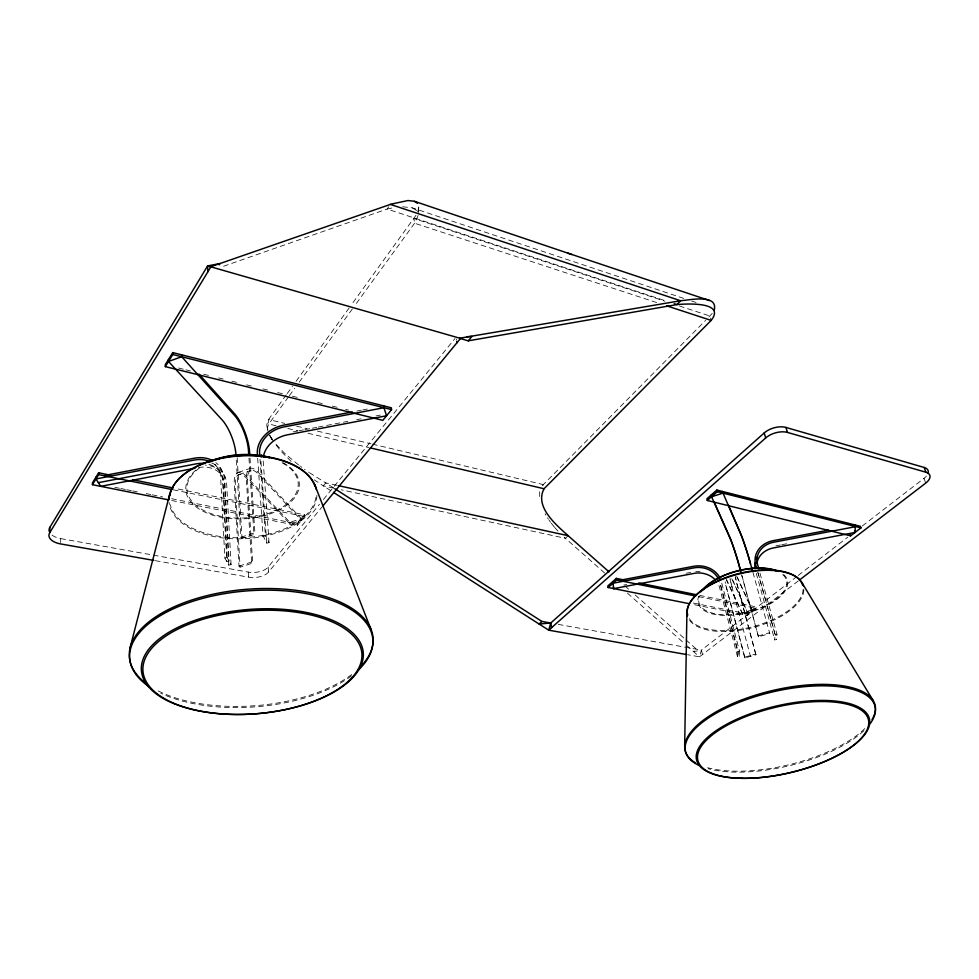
<?xml version="1.0" encoding="UTF-8"?>
<svg xmlns="http://www.w3.org/2000/svg" width="979" height="979" viewBox="0 0 979 979"><rect width="100%" height="100%" fill="white"/><g stroke="black" fill="none" stroke-linecap="round" stroke-linejoin="round"><path stroke-width="0.73" stroke-dasharray="4.89 3.67" d="M60.637 542.599L60.71 538.597A16.741 8.872 0.7 0 1 51.826 534.938M721.768 583.154L739.488 651.084L739.365 656.26L737.493 656.603L737.603 651.439L719.553 582.028M417.739 211.758L418.767 207.56L418.155 204.33M759.985 573.156L776.971 634.208L776.604 639.556L774.695 639.923L775.062 634.576L757.722 572.054M418.241 212.737L418.596 209.286M418.437 210.889L418.755 207.793M418.106 215.49L414.961 222.735L354.667 305.766M539.662 491.678L539.698 499.327M796.979 576.386L701.417 650.129L699.459 656.823L687.515 654.706M415.953 215.319L351.412 304.812M388.773 206.728L387.146 209.041L221.266 267.071M286.272 394.843L267.72 420.689L266.741 425.29L267.757 430.821M287.165 393.619L292.513 386.216M296.086 381.284L350.519 306.048M288.45 396.936L268.515 424.421L267.573 427.309L267.891 430.797M289.343 395.7L294.716 388.308M299.195 382.153L353.762 307.002M542.195 485.768L705.602 320.366M712.235 313.378L706.667 319.276M171.68 500.489L297.261 525.527L297.114 523.802L304.445 514.77L174.703 488.301M297.261 525.527L304.591 516.508L304.445 514.77M60.71 538.597L248.262 572.079A15.223 7.979 -3.9 0 0 268.173 567.037L319.484 504.271M323.364 499.535L455.027 338.489M155.343 560.673L248.568 577.145A15.248 7.954 -3.9 0 0 268.527 572.091L321.932 507.085M568.126 535.684L565.372 538.291L341.267 489.794M693.23 603.027L747.173 613.821L756.118 606.907L756.534 608.4L747.564 615.314L692.104 604.251M798.191 575.456L847.79 537.177M862.303 525.98L924.005 478.364A15.052 7.379 -18.6 0 0 926.44 476.075M798.326 580.902L699.459 656.823L685.594 644.561M238.166 472.441L250.171 468.39M238.913 474.546L250.918 470.495M240.895 537.287L253.867 533.041L254.993 534.167L242.033 538.401L240.895 537.287L236.147 457.964M240.1 567.159L238.986 566.107L234.262 485.009A27.853 10.023 70.8 0 1 246.121 476.112L289.943 522.358L301.287 518.65L301.434 520.387L290.09 524.095L246.231 477.899A25.625 9.215 70.8 0 0 235.352 486.122L240.1 567.159L252.692 563.096L247.491 482.047A25.674 9.019 70.8 0 1 258.126 473.909L301.434 520.387M238.986 566.107L251.591 562.032L252.692 563.096M726.149 578.785L742.229 612.83L752.276 609.88L752.68 611.373L742.62 614.322L726.553 580.314M758.125 636.032L769.433 632.752L769.788 633.548L758.492 636.827L741.58 574.82M744.603 657.203L755.617 654.021L755.984 654.78L744.97 657.949L744.603 657.203L726.504 588.22A22.896 1.799 72.9 0 1 724.937 581.685M391.82 208.05L387.146 209.041L666.124 301.03M356.87 411.058L361.337 410.189M362.83 409.907L367.309 409.051M293.076 431.898L297.506 431.041M298.987 430.76L303.429 429.903M304.91 429.622L310.832 428.484M312.313 428.202L316.755 427.346M318.236 427.064L341.916 422.5M343.396 422.218L347.826 421.362M356.711 419.661L361.153 418.804M375.948 415.953L380.39 415.108M263.033 535.721L265.382 535.268L269.054 542.672L266.729 543.112L263.033 535.721L257.453 455.113M224.864 558.018L227.177 557.577L231.093 564.687L228.792 565.128L224.864 558.018L220.581 476.345A26.629 20.743 -25.3 0 0 212.333 462.798M775.906 545.817L780.349 544.973M781.829 544.691L787.765 543.565M623.782 585.087L626.756 584.524M686.242 573.241L690.697 572.397M775.062 634.576L776.971 634.208M737.603 651.439L739.488 651.084M702.494 654.498L701.417 650.129L693.548 651.598L696.571 649.261L685.202 639.201M402.626 206.765L412.183 207.817L684.529 298.656M558.25 624.382L701.417 650.129M114.861 487.346L119.34 488.24M120.833 488.533L125.312 489.427M126.805 489.733L131.296 490.626M132.789 490.932L137.268 491.825M146.226 493.612L150.705 494.517M152.21 494.811L162.661 496.904M171.631 498.69L297.114 523.802M699.63 595.379L756.118 606.907M173.271 489.806L304.591 516.508M698.529 596.615L756.534 608.4M333.802 488.178L323.339 485.914L314.345 479.894M336.825 485.315L325.774 482.904L309.902 473.004M276.09 425.755L268.772 424.029L268.43 419.514L284.767 423.381M287.802 428.508L297.91 430.882M307.993 433.256L368.716 447.525M296.649 426.195L307.051 428.655M317.441 431.115L370.919 443.781M372.412 444.136L543.235 484.568L544.043 488.754M178.57 368.006L184.48 369.475M185.961 369.842L190.403 370.943M203.705 374.235L209.616 375.703M218.488 377.894L224.399 379.362M231.79 381.186L239.194 383.022M246.586 384.857L253.977 386.681M262.849 388.883L268.76 390.34M277.632 392.542L283.543 394.011M292.415 396.201L298.326 397.67M317.551 402.43L323.462 403.886M332.334 406.089L338.244 407.558M345.636 409.381L348.597 410.115M656.652 302.548L414.606 223.236L413.872 218.476L664.912 301.189M679.426 305.974L709.897 316.009L711.17 320.414M691.749 301.055L696.081 302.499M412.453 207.903L416.662 210.522M333.496 487.848L325.774 482.904L323.339 485.914L332.236 491.605M308.532 472.074L309.217 472.539M304.457 469.247L305.13 469.724M301.14 466.848L301.801 467.338M299.831 465.882L300.48 466.371M298.522 464.903L284.767 453.461L274.94 443.132M604.643 573.009L564.173 537.214M627.429 593.139L684.456 643.558M624.957 585.931L629.509 589.958M635.187 594.987L684.064 638.198M291.155 461.403L281.695 451.943L274.279 442.863M557.993 531.144L554.677 527.436M301.287 518.65L258.003 472.123A27.901 9.814 70.8 0 0 246.427 480.934L251.591 562.032M554.322 527.008L550.896 522.713M550.565 522.272L549.929 521.379M549.611 520.938L548.986 520.045M271.991 439.192L270.926 437.564M548.375 519.151L547.494 517.818M270.681 437.111L271.403 438.298L269.298 434.529L273.092 440.88M271.966 439.436L269.739 435.508M270.706 437.185L269.861 435.692M545.854 515.138L545.095 513.791M218.378 468.868L222.209 476.381M220.41 467.791L225.219 477.275M750.11 655.612L750.477 656.371L731.839 586.617A22.921 1.713 72.8 0 1 729.979 578.736M731.79 578.748L747.65 612.854L732.011 578.577M737.236 577.01L752.276 609.88M752.68 611.373L737.028 577.182A21.097 1.505 72.8 0 0 736.673 576.423M924.005 478.364L925.718 483.1M758.125 572.972L776.604 639.556M756.277 573.315L774.695 639.923M752.949 572.372L769.788 633.548M741.96 575.652L758.492 636.827M747.173 613.821L747.564 615.314M755.984 654.78L737.566 585.834A21.097 1.505 72.8 0 1 735.486 576.558M755.617 654.021L737.187 585.026A22.933 1.64 72.8 0 1 735.302 577.145M742.229 612.83L742.62 614.322M268.062 431.237L267.487 429.047L267.695 429.891M744.97 657.949L726.883 589.015A21.073 1.652 72.9 0 1 725.206 581.759M739.365 656.26L721.376 587.143A23.312 20.253 -0.1 0 0 720.067 583.619M737.493 656.603L719.553 587.486A21.452 18.625 -0.1 0 0 718.353 584.255M456.287 339.015L456.459 340.043M289.943 522.358L290.09 524.095M269.054 542.672L263.192 460.925A26.617 21.048 -21.5 0 1 263.167 458.992M266.729 543.112L260.952 461.366A28.929 22.872 -21.5 0 1 260.916 459.261M268.173 567.037L268.527 572.091M260.035 459.237L265.382 535.268M249.975 457.952L254.993 534.167M248.972 458.294L253.867 533.041M248.262 572.079L248.568 577.145M237.163 457.621L242.033 538.401M231.093 564.687L226.626 483.406A28.721 22.456 -25.4 0 0 205.566 465.245M228.792 565.128L224.411 483.834A26.421 20.657 -25.4 0 0 198.064 467.632M227.177 557.577L222.808 475.916A28.942 22.554 -25.3 0 0 215.845 462.59M208.857 464.254A26.519 20.706 -25.3 0 1 222.502 480.102L226.834 561.591L229.135 561.151L224.729 479.673A28.832 22.505 -25.3 0 0 211.219 462.871M351.632 674.58A122.228 58.348 -4.5 0 1 155.331 689.412M316.89 495.362A74.037 41.448 -3.1 0 1 244.432 538.707A74.037 41.448 -3.1 0 1 169.122 502.533M282.968 462.675A56.831 32.16 -3 0 1 284.913 506.632A56.831 32.16 -3 0 1 207.511 513.29A56.831 32.16 -3 0 1 195.739 470.165M315.923 497.503A73.388 41.118 -3.1 0 1 244.432 537.606A73.388 41.118 -3.1 0 1 170.236 504.613M351.485 675.84A121.934 58.116 -4.5 0 1 160.813 693.291M282.16 462.847A55.73 31.536 -3 0 1 282.233 507.171A55.73 31.536 -3 0 1 204.073 510.634A55.73 31.536 -3 0 1 201.76 466.408M695.726 571.528A23.312 20.253 -0.1 0 1 700.083 571.406M732.219 587.437A21.085 1.579 72.8 0 1 730.285 578.883M864.824 728.56A97.655 37.997 -13.5 0 1 707.658 767.707M803.857 589.762A59.903 27.693 -14.2 0 1 752.912 627.576A59.903 27.693 -14.2 0 1 689.02 619.499M783.641 574.563A46.037 21.526 -14.2 0 1 748.727 612.438A46.037 21.526 -14.2 0 1 698.468 596.786M803.159 589.187A59.376 27.473 -14.2 0 1 752.667 626.695A59.376 27.473 -14.2 0 1 689.326 618.679M863.87 730.689A97.41 37.838 -13.4 0 1 708.123 768.711M782.759 574.649A45.144 21.11 -14.2 0 1 748.543 611.802A45.144 21.11 -14.2 0 1 699.251 596.431M272.443 439.73L270.987 437.625L272.395 439.791"/><path stroke-width="1.47" d="M168.682 499.89L92.442 484.691L98.659 474.631L98.659 472.784L110.59 475.219M195.066 468.207L100.715 486.343L95.979 478.951L95.991 477.116M92.442 484.691L92.454 482.855L98.659 472.784M684.664 746.108L686.915 612.45M153.838 560.404L60.612 543.932A16.79 8.848 0.6 0 1 49.733 532.735L49.856 527.351L207.609 265.909L220.03 263.535L219.259 264.795M756.951 563.084A21.905 18.662 4.3 0 1 773.386 547.946L855.022 532.466L855.365 525.062M130.097 647.706L169.526 495.019M927.982 473.555A15.052 7.379 -18.6 0 0 924.152 467.46L785.929 427.431A15.799 8.554 -16.9 0 0 764.195 432.951L550.736 623.023L548.717 630.182L686.022 654.449M714.205 310.331C718.476 293.455 689.265 300.161 680.601 300.737L459.665 338.208M49.733 532.735L210.987 266.667L391.331 204.085L407.962 200.536L414.227 201.246L571.969 254.54M172.745 352.587L165.267 364.714L165.316 366.623L382.826 420.334L391.551 409.614L391.306 407.802L172.745 352.587L172.806 354.496L165.316 366.623M322.911 505.91L460.522 338.416L207.609 265.909L207.903 271.746M459.849 338.404L468.268 340.827L471.878 336.47L466.922 336.727M609.048 571.871L568.126 535.684C555.937 524.646 534.448 506.865 544.043 488.754L711.17 320.414C726.112 301.385 686.083 303.747 676.917 304.591L468.268 340.827M550.736 623.023L541.925 621.445L539.074 624.015L550.736 623.023L551.593 627.637M799.537 579.972L925.718 483.1A15.077 7.355 -18.6 0 0 925.889 472.221L787.471 432.424A15.835 8.53 -16.9 0 0 765.688 437.943L548.717 630.182L333.509 492.413M625.312 580.217L616.391 578.405L607.812 585.944L608.155 587.51L689.106 603.651M716.836 490.051L706.862 498.837L707.291 500.465L850.616 535.856L860.945 527.889L860.431 526.335L716.836 490.051L717.277 491.691L860.945 527.889M608.155 587.51L616.733 579.972L695.555 596.003M707.291 500.465L717.277 491.691M168.449 359.55L168.51 361.459L181.715 356.735L234.422 415.292A27.326 9.619 69.9 0 1 248.482 450.658L248.776 455.235M713.985 494.199L711.109 495.093L711.549 496.72L729.832 537.814A22.052 1.505 72.7 0 1 739.218 566.07L740.797 571.907M711.549 496.72L723.04 493.147L740.822 534.461A22.076 1.346 72.7 0 1 750.171 562.778L752.141 569.46M352.391 411.914L283.788 425.119A29.162 22.97 -21.5 0 0 257.342 453.583M263.351 456.973A26.617 21.048 -21.5 0 1 287.3 434.86L386.546 415.769L383.952 407.705L283.934 426.942A26.825 21.122 -21.5 0 0 259.606 453.155L259.827 456.19M104.9 475.402L193.989 458.27A28.942 22.554 -25.3 0 1 211.635 460.032M95.979 478.951L194.062 460.093A26.629 20.743 -25.3 0 1 210.301 461.721M98.353 482.659L196.069 463.875A26.519 20.706 -25.3 0 1 205.382 463.544M828.503 530.153L773.263 540.641A23.961 20.363 4.2 0 0 755.702 564.785L756.51 567.685M855.879 526.616L773.716 542.207A22.052 18.736 4.2 0 0 757.562 564.43L758.774 568.787M620.184 580.229L693.511 566.315A23.459 20.339 -0.2 0 1 720.067 578.148M715.062 579.605A21.452 18.625 -0.1 0 0 694.062 573.388L613.711 588.624L613.038 583.215L693.903 567.881A21.587 18.711 -0.2 0 1 718.329 578.773M132.948 479.783L173.222 487.995M638.687 582.946L696.656 594.779M98.659 474.631L171.778 489.5M338.208 485.608L568.126 535.684M370.197 447.88L544.043 488.754M172.806 354.496L391.551 409.614M207.609 265.909L210.534 266.741M666.626 305.815L711.17 320.414M674.225 303.698L676.917 304.591L680.601 300.737L390.401 204.403M567.808 253.133L709.616 300.59M414.472 201.331L417.409 203.216M334.781 488.68L541.925 621.445M168.51 361.459L221.866 419.636A27.277 9.839 69.8 0 1 235.976 454.917M198.859 373.99L234.311 413.444A29.7 10.451 69.9 0 1 249.572 451.857L249.767 454.905M801.887 582.542L873.133 700.585M714.156 501.946L729.404 536.235A23.961 1.64 72.7 0 1 739.598 566.914L740.785 571.283M728.523 505.299L740.381 532.882A23.998 1.456 72.7 0 1 750.538 563.635M314.773 484.727L371.31 630.292M924.152 467.46L925.889 472.221M854.52 530.912L855.022 532.466M850.115 534.314L850.616 535.856M785.929 427.431L787.471 432.424M764.195 432.951L765.688 437.943M722.588 491.507L723.04 493.147M616.391 578.405L616.733 579.972M612.707 581.648L613.038 583.215M613.38 587.057L613.711 588.624M456.691 341.426L456.912 342.797M383.719 405.893L383.952 407.705M181.641 354.826L181.715 356.735M261.112 457.058A28.929 22.872 -21.5 0 1 261.577 454.782M146.85 684.052A122.228 58.348 -4.5 0 1 244.26 589.493A122.228 58.348 -4.5 0 1 361.9 665.292M168.988 499.547A74.037 41.448 -3.1 0 1 238.876 456.006A74.037 41.448 -3.1 0 1 316.352 489.512M208.123 462.345A56.831 32.16 -3 0 1 269.812 457.511M169.857 495.753A73.388 41.118 -3.1 0 1 238.913 455.565A73.388 41.118 -3.1 0 1 314.846 485.927M149.457 686.915A121.934 58.116 -4.5 0 1 168.926 610.945A121.934 58.116 -4.5 0 1 326.191 598.475A121.934 58.116 -4.5 0 1 357.996 670.37M211.011 461.55A55.73 31.536 -3 0 1 269.262 457.793M755.078 568.615A23.814 20.278 4.3 0 1 755.078 562.827M756.229 558.899A23.814 20.278 4.3 0 1 757.171 557.002M695.371 762.763A97.655 37.997 -13.5 0 1 769.849 691.174A97.655 37.997 -13.5 0 1 872.093 719.467M687.393 615.877A59.903 27.693 -14.2 0 1 737.811 574.269A59.903 27.693 -14.2 0 1 803.343 585.809M701.062 591.708A46.037 21.526 -14.2 0 1 736.808 571.051A46.037 21.526 -14.2 0 1 778.635 571.43M687.711 615.081A59.376 27.473 -14.2 0 1 737.689 573.816A59.376 27.473 -14.2 0 1 802.658 585.258M699.128 765.48A97.41 37.838 -13.4 0 1 770.253 692.471A97.41 37.838 -13.4 0 1 870.184 723.64M703.093 589.774A45.144 21.11 -14.2 0 1 775.845 570.757M49.305 531.548A16.741 8.872 0.7 0 1 49.856 527.351M199.263 710.987A111.288 52.291 -4.6 0 0 363.307 653.409A111.288 52.291 -4.6 0 0 194.405 620.527A111.288 52.291 -4.6 0 0 199.263 710.987M200.12 711.023A109.832 51.569 -4.6 0 0 361.924 654.18A109.832 51.569 -4.6 0 0 195.176 621.836A109.832 51.569 -4.6 0 0 200.12 711.023M741.36 778.305A88.832 33.984 -13.4 0 0 869.744 721.095A88.832 33.984 -13.4 0 0 737.872 718.757A88.832 33.984 -13.4 0 0 741.36 778.305M742.082 778.329A87.669 33.506 -13.4 0 0 868.74 721.878A87.669 33.506 -13.4 0 0 738.558 719.638A87.669 33.506 -13.4 0 0 742.082 778.329"/></g></svg>
